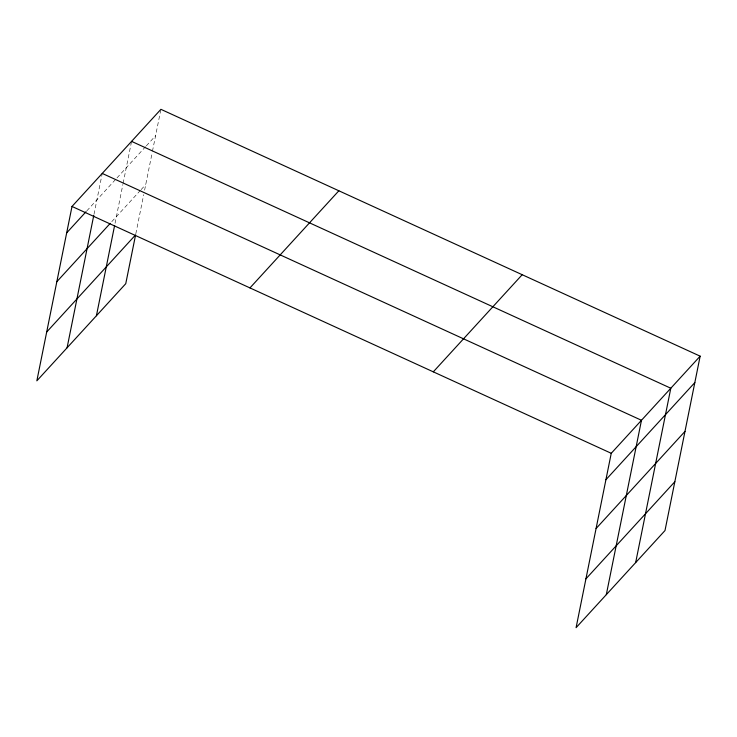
<?xml version="1.0" encoding="UTF-8"?>
<svg xmlns="http://www.w3.org/2000/svg" width="737" height="737" viewBox="0 0 737 737"><rect width="100%" height="100%" fill="white"/><g stroke="black" fill="none" stroke-linecap="round" stroke-linejoin="round"><path stroke-width="0.55" stroke-dasharray="3.69 2.76" d="M94.004 214.264L102.24 173.425M115.046 223.32L122.895 184.434M123.116 183.32L131.573 141.375M135.82 233.749L143.715 194.623M144.609 190.155L152.227 152.384M152.448 151.269L160.684 110.421M86.837 210.846L116.216 178.75M116.98 177.912L145.548 146.7M146.322 145.862L155.59 135.737M111.766 221.671L140.334 190.468M141.108 189.621L145.742 184.563"/><path stroke-width="1.11" d="M700.15 356.174L611.249 453.301L576.085 627.675L664.995 530.548L700.15 356.174L160.915 109.325L72.005 206.452L36.85 380.826L125.751 283.699L135.599 234.873L46.698 332M67.076 347.8L93.774 215.379M96.418 315.749L114.604 225.559M606.311 594.648L641.476 420.283L102.24 173.425M635.653 562.598L670.808 388.233L131.573 141.375M66.68 232.864L86.063 211.694M56.841 281.691L110.228 223.366M249.963 287.909L338.863 190.782M433.301 371.844L522.201 274.717M605.925 479.713L694.825 382.586M596.076 528.54L684.977 431.412M585.933 578.849L674.834 481.722M72.005 206.452L611.249 453.301"/></g></svg>
